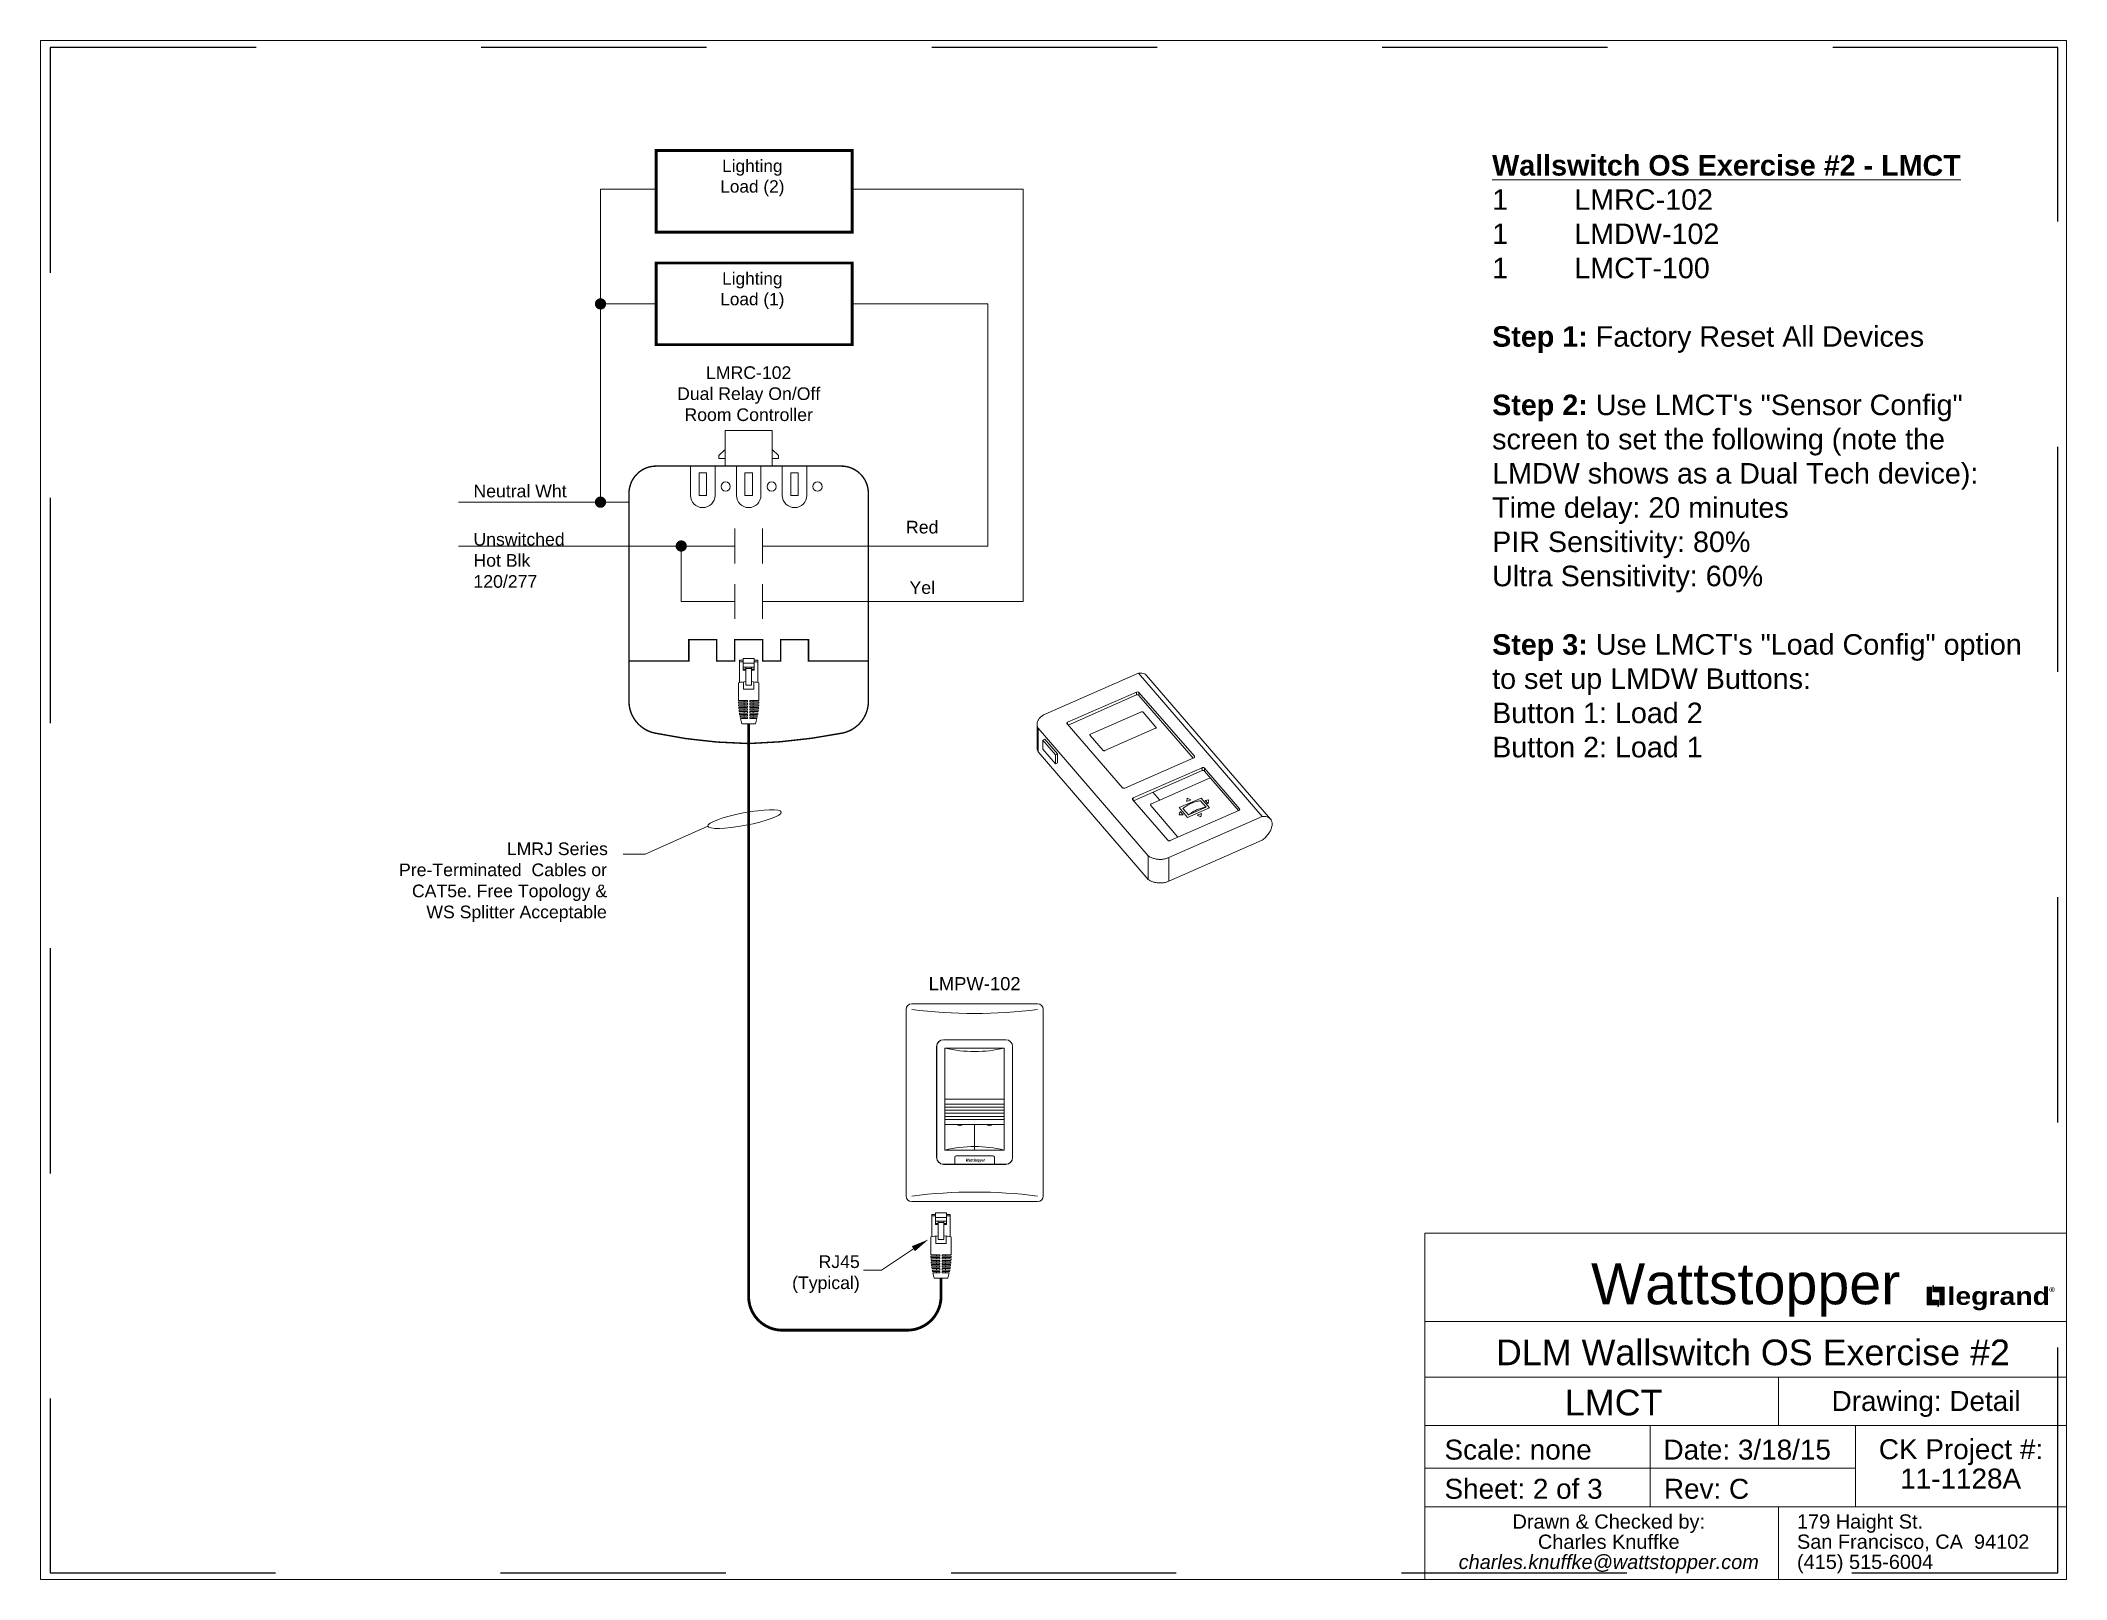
# Paper-space layout 'WallOS E2' of a CAD drawing. Header units: inches. Extents: x 6.51 to 16.38, y 0.58 to 8.08.
# The model-space entities are those that its viewports show. They can reach past a viewport. Long polylines and large blocks are cut down to what shows.
import ezdxf
from ezdxf.enums import TextEntityAlignment as Align

# ---------------------------------------------------------------- set-up
doc = ezdxf.new("R2010")
doc.units = ezdxf.units.IN
doc.header["$MEASUREMENT"] = 0
doc.linetypes.add('Demo', pattern=[0.5, 0.25, -0.25])
doc.linetypes.add('HIDDEN2', pattern=[0.1875, 0.125, -0.0625])
doc.layers.get('0').update_dxf_attribs({"lineweight": 5})
doc.layers.add('PS Borders', color=40, linetype='Demo', lineweight=5, plot=False)
for name, color, linetype, lineweight in [('Title Block', 7, 'Continuous', 5), ('Viewport', 7, 'Continuous', 5), ('WS', 3, 'Continuous', 5), ('WS_DETAIL', 7, 'Continuous', 5), ('WS_LineVoltage', 1, 'Continuous', 5)]:
    doc.layers.add(name, color=color, linetype=linetype, lineweight=lineweight)
doc.styles.add('ARIAL', font='arial.ttf')
doc.styles.add('Legrand', font='ariblk.ttf', dxfattribs={"height": 0.1875})

# ---------------------------------------------------------------- blocks, each defined once
blk = doc.blocks.new('Title_Knuffke')
h = blk.add_hatch(color=256)
h.dxf.hatch_style = 1
h.paths.add_polyline_path([(-0.6787, 1.3372), (-0.6317, 1.3372), (-0.6317, 1.3606), (-0.657, 1.3606), (-0.657, 1.4242), (-0.6787, 1.4242)])
h.paths.add_polyline_path([(-0.6228, 1.361), (-0.6259, 1.361), (-0.6259, 1.3301), (-0.6228, 1.3301)])
h.paths.add_polyline_path([(-0.6513, 1.4008), (-0.6481, 1.4008), (-0.6481, 1.4316), (-0.6513, 1.4316)])
h.paths.add_polyline_path([(-0.617, 1.4011), (-0.617, 1.3376), (-0.5953, 1.3376), (-0.5953, 1.4245), (-0.6424, 1.4245), (-0.6424, 1.4011)])
for points in [[(-0.657, 1.3606), (-0.6317, 1.3606), (-0.6317, 1.3372), (-0.6787, 1.3372), (-0.6787, 1.4242), (-0.657, 1.4242)], [(-0.6481, 1.4008), (-0.6513, 1.4008), (-0.6513, 1.4316), (-0.6481, 1.4316)], [(-0.617, 1.4011), (-0.6424, 1.4011), (-0.6424, 1.4245), (-0.5953, 1.4245), (-0.5953, 1.3376), (-0.617, 1.3376)], [(-0.6259, 1.361), (-0.6228, 1.361), (-0.6228, 1.3301), (-0.6259, 1.3301)]]:
    blk.add_lwpolyline(points, close=True)
at = {"layer": 'Title Block', "color": 7, "linetype": 'Continuous'}
for p, q in [((-3.125, 0), (-3.125, 1.6875)), ((-3.125, 1.6875), (0, 1.6875)), ((0, 1.6875), (0, 0)), ((-3.125, 1.257), (0, 1.257)), ((-3.125, 0.9861), (0, 0.9861)), ((-1.4028, 0.75), (-1.4028, 0.9861)), ((-3.125, 0.75), (0, 0.75)), ((-2.0278, 0.3542), (-2.0278, 0.75)), ((-1.0278, 0.3542), (-1.0278, 0.75)), ((-1.0278, 0.5417), (-3.125, 0.5417)), ((0, 0.3542), (-3.125, 0.3542)), ((-1.4028, 0), (-1.4028, 0.3542)), ((0, 0), (-3.125, 0))]:
    blk.add_line(p, q, dxfattribs=at)
at = {"style": 'Legrand'}
blk.add_text('legrand', height=0.08643, dxfattribs=at).set_placement((-0.5795, 1.381), align=Align.MIDDLE_LEFT)
blk.add_text('®', height=0.0235, dxfattribs=at).set_placement((-0.0839, 1.4002))
at = {"insert": (-1.5625, 1.4104), "char_height": 0.0375, "attachment_point": 5, "style": 'ARIAL'}
blk.add_mtext_dynamic_manual_height_columns('\\A2;{\\fArial|b0|i0|c0|p34;\\H5.3333x;Wattstopper}', width=0.688877, gutter_width=0.9375, heights=[0], dxfattribs=at)
at = {"layer": 'Title Block', "color": 7, "style": 'ARIAL'}
blk.add_text('CK Project #:', height=0.0972, dxfattribs=at).set_placement((-0.5139, 0.5861), align=Align.CENTER)
at = {"layer": 'Title Block', "color": 7, "char_height": 0.0694, "line_spacing_factor": 0.85, "style": 'ARIAL'}
for s, insert, width, attachment_point in [('Drawn & Checked by:\\PCharles Knuffke\\P{\\fArial|b0|i1|c0|p34;charles.knuffke@wattstopper.com}', (-2.2292, 0.317), 1.258431, 2), ('179 Haight St.\\PSan Francisco, CA  94102\\P(415) 515-6004', (-1.3124, 0.3173), 1.312364, 1)]:
    blk.add_mtext(s, dxfattribs=dict(at, insert=insert, width=width, attachment_point=attachment_point))
at = {"layer": 'Viewport', "style": 'ARIAL', "flags": 8}
for tag, height, p in [('SITE_NAME', 0.125, (-1.5271, 1.0438)), ('DRAWING_DEF', 0.125, (-2.2053, 0.7995)), ('DRAWING_TYPE', 0.0972, (-0.6836, 0.8208)), ('JOB#', 0.0972, (-0.5155, 0.443))]:
    blk.add_attdef(tag, text='', height=height, dxfattribs=at).set_placement(p, align=Align.CENTER)
for tag, p in [('SCALE', (-3.0291, 0.584)), ('DATE', (-1.9625, 0.584)), ('SHEET#', (-3.0291, 0.3931)), ('REVISION', (-1.9605, 0.3931))]:
    blk.add_attdef(tag, p, '', height=0.0972, dxfattribs=at)
blk = doc.blocks.new('A$C756910A1')
at = {"layer": 'WS_DETAIL'}
for p, q in [((0.15, 6.6), (0.15, 10.17)), ((0.15, 10.17), (0.73, 10.17)), ((0.73, 9.92), (0.15, 9.92)), ((0.73, 10.43), (0.73, 8.56)), ((0.73, 10.43), (2.51, 10.43)), ((2.51, 10.43), (2.51, 8.56)), ((3.08, 10.17), (2.51, 10.17)), ((3.08, 9.92), (2.51, 9.92)), ((3.08, 6.6), (3.08, 10.17)), ((0, 6.56), (0, 3.73)), ((2.51, 9.66), (0.73, 9.66)), ((2.51, 9.06), (0.73, 9.06)), ((0.73, 8.74), (1.17, 8.74)), ((0.73, 8.56), (1.17, 8.56)), ((0.81, 6.7), (0.81, 5.55)), ((1.17, 6.17), (1.17, 9.06)), ((1.17, 8.85), (2.06, 8.85)), ((2.06, 6.17), (2.06, 9.06)), ((2.06, 8.74), (2.51, 8.74)), ((2.51, 8.56), (2.06, 8.56)), ((2.42, 6.7), (2.42, 5.55)), ((3.23, 6.56), (3.23, 3.73)), ((0, 3.73), (1.43, 3.73)), ((0, 3.51), (1.43, 3.51)), ((0.01, 3.29), (1.43, 3.29)), ((0.81, 5.55), (2.42, 5.55)), ((0.89, 3.73), (0.89, 3.51)), ((0.89, 3.29), (0.89, 3.06)), ((1.17, 6.17), (2.06, 6.17)), ((1.43, 3.51), (1.43, 3.73)), ((1.43, 3.06), (1.43, 3.29)), ((1.8, 3.73), (3.23, 3.73)), ((1.8, 3.51), (1.8, 3.73)), ((1.8, 3.51), (3.23, 3.51)), ((1.8, 3.29), (3.23, 3.29)), ((1.8, 3.06), (1.8, 3.29)), ((2.34, 3.73), (2.34, 3.51)), ((2.34, 3.29), (2.34, 3.06)), ((0.02, 3.06), (1.43, 3.06)), ((0.03, 2.84), (1.43, 2.84)), ((0.05, 2.62), (1.43, 2.62)), ((0.07, 2.4), (1.43, 2.4)), ((0.09, 2.18), (1.43, 2.18)), ((0.12, 1.96), (1.43, 1.96)), ((0.15, 1.74), (1.43, 1.74)), ((0.18, 1.52), (1.43, 1.52)), ((0.22, 1.3), (1.43, 1.3)), ((0.26, 1.08), (1.43, 1.08)), ((0.31, 0.86), (1.43, 0.86)), ((0.89, 2.84), (0.89, 2.62)), ((0.89, 2.4), (0.89, 2.18)), ((0.89, 1.96), (0.89, 1.74)), ((0.89, 1.52), (0.89, 1.3)), ((0.89, 1.08), (0.89, 0.86)), ((1.43, 2.62), (1.43, 2.84)), ((1.43, 2.18), (1.43, 2.4)), ((1.43, 1.74), (1.43, 1.96)), ((1.43, 1.3), (1.43, 1.52)), ((1.43, 0.86), (1.43, 1.08)), ((1.8, 3.06), (3.22, 3.06)), ((1.8, 2.84), (3.2, 2.84)), ((1.8, 2.62), (1.8, 2.84)), ((1.8, 2.62), (3.19, 2.62)), ((1.8, 2.4), (3.17, 2.4)), ((1.8, 2.18), (1.8, 2.4)), ((1.8, 2.18), (3.14, 2.18)), ((1.8, 1.96), (3.12, 1.96)), ((1.8, 1.74), (1.8, 1.96)), ((1.8, 1.74), (3.09, 1.74)), ((1.8, 1.52), (3.05, 1.52)), ((1.8, 1.3), (1.8, 1.52)), ((1.8, 1.3), (3.01, 1.3)), ((1.8, 1.08), (2.97, 1.08)), ((1.8, 0.86), (1.8, 1.08)), ((1.8, 0.86), (2.92, 0.86)), ((2.34, 2.84), (2.34, 2.62)), ((2.34, 2.4), (2.34, 2.18)), ((2.34, 1.96), (2.34, 1.74)), ((2.34, 1.52), (2.34, 1.3)), ((2.34, 1.08), (2.34, 0.86)), ((2.69, 0), (0.52, 0))]:
    blk.add_line(p, q, dxfattribs=at)
for centre, radius, start, end in [((1.62, -0.58), 7.33, 93.502, 102.7411), ((1.62, -0.58), 7.33, 77.2589, 86.498), ((13.49, 3.73), 13.49, 180.937, 181.8742), ((-10.25, 3.73), 13.49, 358.1258, 359.063), ((13.49, 3.73), 13.49, 182.8119, 183.7504), ((13.49, 3.73), 13.49, 184.6899, 185.6307), ((13.49, 3.73), 13.49, 186.573, 187.5171), ((13.49, 3.73), 13.49, 188.4632, 189.4117), ((13.49, 3.73), 13.49, 190.3627, 191.3167), ((13.49, 3.73), 13.49, 192.2739, 196.0379), ((-10.25, 3.73), 13.49, 343.9621, 347.7261), ((-10.25, 3.73), 13.49, 348.6833, 349.6373), ((-10.25, 3.73), 13.49, 350.5883, 351.5368), ((-10.25, 3.73), 13.49, 352.4829, 353.427), ((-10.25, 3.73), 13.49, 354.3693, 355.3101), ((-10.25, 3.73), 13.49, 356.2496, 357.1881)]:
    blk.add_arc(centre, radius, start, end, dxfattribs=at)
blk = doc.blocks.new('RJ45')
at = {"layer": 'WS_DETAIL', "xscale": 1.117448685388325, "yscale": 1.117448685388325, "zscale": 1.117448685388325}
blk.add_blockref('A$C756910A1', (59.47, 150.68), dxfattribs=at)
blk = doc.blocks.new('A$C28216DC1')
at = {"layer": 'WS_DETAIL'}
blk.add_lwpolyline([(22.84, 8.11), (17.13, 4.27), (13.98, 4.27)], dxfattribs=at)
blk.add_solid([(23.11, 7.67), (22.56, 8.56), (25.52, 9.76)], dxfattribs=at)
at = {"layer": 'WS_DETAIL', "linetype": 'Continuous', "insert": (13.29, 3.59), "char_height": 2.25, "width": 37.309, "attachment_point": 6, "style": 'ARIAL'}
blk.add_mtext('\\pi29.81;RJ45\\P\\pi22.42;(Typical)', dxfattribs=at)
blk = doc.blocks.new('LMCT-100_i')
at = {"extrusion": (0, 0.700492, 0.71366)}
for p, q in [((-24.44, 12.57), (-4.49, 21.34)), ((21.96, -9.31), (-4.49, 21.34)), ((-2.72, 20.82), (23.73, -9.83)), ((-19.6, 10.84), (-4.88, 17.31)), ((-4.88, 16.69), (-19.52, 10.26)), ((-14.71, 8.31), (-3.84, 13.09)), ((-4.89, 17.31), (-4.89, 16.68)), ((-4.39, 17.23), (7.47, 3.58)), ((-4.39, 17.22), (-4.39, 16.6)), ((7.2, 3.17), (-4.39, 16.6)), ((-3.47, 13.03), (-0.73, 9.81)), ((-26.13, 10.41), (-26.13, 5.37)), ((-25.93, 9.59), (-25.93, 4.54)), ((-25.92, 9.59), (-2.4, -17.69)), ((-7.85, -3.15), (-19.72, 10.49)), ((-19.6, 10.84), (-19.6, 10.35)), ((-0.8, 9.56), (-11.67, 4.79)), ((-24.48, 7.23), (-24.92, 7.04)), ((-24.92, 7.04), (-22.2, 3.89)), ((-24.92, 7.04), (-24.92, 5.11)), ((-22.2, 1.96), (-24.92, 5.11)), ((-12.03, 4.85), (-14.8, 8.05)), ((-22.2, 3.89), (-21.76, 4.08)), ((-22.2, 1.96), (-22.2, 3.89)), ((-21.76, 2.15), (-22.2, 1.96)), ((-21.76, 2.15), (-21.76, 4.08)), ((7.36, 3.23), (-7.36, -3.23)), ((-5.6, -5.33), (9.12, 1.14)), ((9.12, 0.51), (-5.52, -5.91)), ((7.47, 3.58), (7.47, 3.31)), ((9.12, 1.14), (9.12, 0.51)), ((9.61, 1.05), (17.1, -7.63)), ((9.61, 1.05), (9.61, 0.43)), ((16.9, -8.02), (9.61, 0.43)), ((-1.72, -6.58), (10.88, -1.04)), ((0.07, -5.79), (-1.38, -4.1)), ((1.77, -14.36), (-5.72, -5.68)), ((-5.6, -5.33), (-5.6, -5.82)), ((3.96, -13.7), (-1.84, -6.93)), ((16.98, -7.98), (2.27, -14.44)), ((4.2, -7.4), (8.9, -5.34)), ((6, -9.49), (4.2, -7.4)), ((5.05, -8.96), (4.42, -8.23)), ((6.24, -8.97), (5.04, -7.57)), ((6, -9.49), (10.7, -7.42)), ((6.24, -8.97), (9.96, -7.33)), ((8.76, -5.94), (9.96, -7.33)), ((10.7, -7.42), (8.9, -5.34)), ((17.1, -7.63), (17.1, -7.9)), ((21.96, -9.31), (2, -18.08)), ((2, -23.12), (21.96, -14.36)), ((-2.4, -22.73), (-2.4, -17.69)), ((2, -18.08), (2, -23.12))]:
    blk.add_line(p, q, dxfattribs=at)
for p, q in [((4.42, -8.23), (4.2, -8.91)), ((5.83, -6.07), (5.93, -5.37)), ((6.71, -5.7), (5.93, -5.37)), ((9.78, -5.85), (10.48, -5.73)), ((10.4, -6.57), (10.48, -5.73)), ((5.05, -8.96), (4.2, -8.91)), ((8.87, -9.36), (8.09, -9.03)), ((8.87, -9.36), (8.97, -8.66))]:
    blk.add_line(p, q)
at = {"extrusion": (-0.310472, -0.62793, 0.71366)}
for p, q in [((6.71, -5.7), (5.83, -6.07)), ((8.97, -8.66), (8.09, -9.03))]:
    blk.add_line(p, q, dxfattribs=at)
at = {"extrusion": (-0.692921, 0.102711, 0.71366)}
blk.add_line((10.4, -6.57), (9.78, -5.85), dxfattribs=at)
for centre in [(-4.71, 16.87), (-4.71, 16.25)]:
    blk.add_arc(centre, 0.477, 48.6015, 112.129)
for points, knots in [([(-4.49, 21.34), (-4.24, 21.37), (-3.76, 21.38), (-3.16, 21.21), (-2.85, 20.98), (-2.72, 20.83), (-2.72, 20.82)], [0, 0, 0, 0, 0.1, 0.2, 0.3, 0.3044799, 0.3044799, 0.3044799, 0.3044799]), ([(-25.93, 4.54), (-26.02, 4.72), (-26.11, 5), (-26.13, 5.28), (-26.13, 5.37)], [0, 0, 0, 0, 0.1666667, 0.2459578, 0.2459578, 0.2459578, 0.2459578])]:
    blk.add_open_spline(points, degree=3, knots=knots)
for points in [[(-3.84, 13.09), (-3.82, 13.1), (-3.78, 13.11), (-3.71, 13.12), (-3.64, 13.11), (-3.57, 13.1), (-3.52, 13.07), (-3.49, 13.04), (-3.47, 13.03)], [(-24.44, 12.57), (-24.67, 12.47), (-25.09, 12.23), (-25.6, 11.79), (-25.95, 11.27), (-26.13, 10.71), (-26.14, 10.14), (-26.02, 9.77), (-25.93, 9.59)], [(-19.72, 10.49), (-19.73, 10.51), (-19.76, 10.55), (-19.77, 10.62), (-19.77, 10.69), (-19.73, 10.75), (-19.68, 10.8), (-19.63, 10.83), (-19.6, 10.84)], [(-0.73, 9.81), (-0.72, 9.8), (-0.7, 9.77), (-0.69, 9.72), (-0.69, 9.67), (-0.72, 9.62), (-0.76, 9.58), (-0.8, 9.56), (-0.82, 9.55)], [(-14.8, 8.05), (-14.81, 8.07), (-14.83, 8.1), (-14.84, 8.15), (-14.83, 8.2), (-14.81, 8.24), (-14.77, 8.28), (-14.73, 8.3), (-14.71, 8.31)], [(-11.67, 4.79), (-11.69, 4.78), (-11.73, 4.76), (-11.8, 4.75), (-11.87, 4.76), (-11.93, 4.78), (-11.99, 4.81), (-12.02, 4.83), (-12.03, 4.85)], [(7.47, 3.58), (7.49, 3.56), (7.51, 3.52), (7.53, 3.46), (7.52, 3.39), (7.48, 3.32), (7.43, 3.27), (7.38, 3.24), (7.35, 3.23)], [(9.12, 1.14), (9.14, 1.15), (9.2, 1.17), (9.3, 1.18), (9.39, 1.17), (9.48, 1.15), (9.56, 1.11), (9.6, 1.07), (9.61, 1.05)], [(9.61, 0.43), (9.6, 0.45), (9.56, 0.48), (9.48, 0.52), (9.39, 0.55), (9.3, 0.56), (9.2, 0.54), (9.14, 0.53), (9.12, 0.51)], [(-7.36, -3.23), (-7.38, -3.24), (-7.44, -3.26), (-7.54, -3.27), (-7.63, -3.27), (-7.72, -3.24), (-7.8, -3.2), (-7.84, -3.17), (-7.85, -3.15)], [(-5.72, -5.68), (-5.73, -5.66), (-5.76, -5.62), (-5.77, -5.56), (-5.76, -5.49), (-5.73, -5.42), (-5.67, -5.37), (-5.62, -5.34), (-5.6, -5.33)], [(-1.84, -6.93), (-1.85, -6.91), (-1.88, -6.87), (-1.89, -6.8), (-1.88, -6.74), (-1.85, -6.67), (-1.8, -6.62), (-1.75, -6.59), (-1.72, -6.58)], [(5.04, -7.57), (5.33, -7.34), (5.94, -6.91), (6.9, -6.4), (7.85, -6.06), (8.47, -5.96), (8.76, -5.94)], [(9.96, -7.33), (9.67, -7.35), (9.06, -7.46), (8.1, -7.8), (7.14, -8.3), (6.53, -8.73), (6.24, -8.97)], [(17.1, -7.63), (17.12, -7.65), (17.14, -7.69), (17.16, -7.75), (17.15, -7.82), (17.11, -7.88), (17.06, -7.94), (17.01, -7.97), (16.98, -7.98)], [(21.96, -14.36), (22.21, -14.17), (22.68, -13.76), (23.28, -13.06), (23.74, -12.32), (24.02, -11.58), (24.12, -10.88), (24.02, -10.27), (23.74, -9.78), (23.28, -9.44), (22.68, -9.27), (22.21, -9.28), (21.96, -9.31)], [(2.27, -14.44), (2.24, -14.46), (2.18, -14.48), (2.09, -14.49), (1.99, -14.48), (1.9, -14.45), (1.83, -14.42), (1.79, -14.38), (1.77, -14.36)], [(-2.4, -17.69), (-2.22, -17.83), (-1.8, -18.07), (-1.08, -18.32), (-0.3, -18.46), (0.5, -18.47), (1.29, -18.34), (1.78, -18.18), (2, -18.08)], [(2, -23.12), (1.78, -23.22), (1.29, -23.39), (0.5, -23.51), (-0.3, -23.5), (-1.08, -23.37), (-1.8, -23.11), (-2.22, -22.87), (-2.4, -22.73)]]:
    blk.add_open_spline(points, degree=3)
at = {"layer": 'WS_DETAIL', "extrusion": (0, 0.700492, 0.71366)}
blk.add_line((-25.93, 4.54), (-2.4, -22.73), dxfattribs=at)
at = {"layer": 'WS_DETAIL'}
blk.add_line((-24.48, 7.23), (-21.76, 4.08), dxfattribs=at)
blk = doc.blocks.new('WallPlate1Gang')
for p, q in [((-11.72, 0.96), (-11.72, 32.87)), ((-10.76, 33.83), (10.76, 33.83)), ((11.72, 32.87), (11.72, 0.96)), ((-6.49, 26.51), (-6.49, 7.57)), ((-5.31, 27.69), (5.31, 27.69)), ((6.49, 26.51), (6.49, 7.57)), ((5.31, 6.39), (-5.31, 6.39)), ((-10.76, 0), (10.76, 0))]:
    blk.add_line(p, q)
for centre, radius, start, end in [((-10.76, 32.87), 0.96, 90, 180), ((0, 117.5), 85.31, 262.7571, 277.2429), ((10.76, 32.87), 0.96, 0, 90), ((-5.31, 26.51), 1.18, 90, 180), ((5.31, 26.51), 1.18, 0, 90), ((-5.31, 7.57), 1.18, 180, 270), ((5.31, 7.57), 1.18, 270, 0), ((-10.76, 0.96), 0.96, 180, 270), ((0, -83.67), 85.31, 82.7571, 97.2429), ((10.76, 0.96), 0.96, 270, 0)]:
    blk.add_arc(centre, radius, start, end)
blk = doc.blocks.new('*U137')
blk.add_blockref('WallPlate1Gang', (0, -0.01))
blk = doc.blocks.new('*U255')
h = blk.add_hatch(color=256)
edge = h.paths.add_edge_path()
edge.add_spline(control_points=[(-1.17, 0.72), (-1.17, 0.67), (-1.18, 0.61), (-1.19, 0.54), (-1.19, 0.54), (-1.19, 0.54), (-1.19, 0.54), (-1.18, 0.56), (-1.18, 0.57), (-1.18, 0.58), (-1.16, 0.62), (-1.15, 0.66), (-1.14, 0.7), (-1.14, 0.7), (-1.05, 0.97), (-1.05, 0.97), (-1.05, 0.97), (-0.95, 0.97), (-0.95, 0.97), (-0.95, 0.97), (-1.14, 0.48), (-1.14, 0.48), (-1.14, 0.48), (-1.25, 0.48), (-1.25, 0.48), (-1.25, 0.48), (-1.25, 0.67), (-1.25, 0.67), (-1.25, 0.72), (-1.24, 0.78), (-1.23, 0.83), (-1.23, 0.83), (-1.24, 0.83), (-1.24, 0.83), (-1.25, 0.78), (-1.27, 0.72), (-1.29, 0.67), (-1.29, 0.67), (-1.36, 0.48), (-1.36, 0.48), (-1.36, 0.48), (-1.47, 0.48), (-1.47, 0.48), (-1.47, 0.48), (-1.46, 0.97), (-1.46, 0.97), (-1.46, 0.97), (-1.36, 0.97), (-1.36, 0.97), (-1.36, 0.97), (-1.38, 0.7), (-1.38, 0.7), (-1.38, 0.66), (-1.39, 0.62), (-1.39, 0.58), (-1.39, 0.57), (-1.39, 0.56), (-1.4, 0.54), (-1.4, 0.54), (-1.4, 0.54), (-1.4, 0.54), (-1.38, 0.61), (-1.36, 0.67), (-1.34, 0.72), (-1.34, 0.72), (-1.24, 0.97), (-1.24, 0.97), (-1.24, 0.97), (-1.17, 0.97), (-1.17, 0.97), (-1.17, 0.97), (-1.17, 0.72), (-1.17, 0.72)], knot_values=[0, 0, 0, 0, 1, 1, 1, 2, 2, 2, 3, 3, 3, 4, 4, 4, 5, 5, 5, 6, 6, 6, 7, 7, 7, 8, 8, 8, 9, 9, 9, 10, 10, 10, 11, 11, 11, 12, 12, 12, 13, 13, 13, 14, 14, 14, 15, 15, 15, 16, 16, 16, 17, 17, 17, 18, 18, 18, 19, 19, 19, 20, 20, 20, 21, 21, 21, 22, 22, 22, 23, 23, 23, 24, 24, 24, 24], degree=3, periodic=0)
h = blk.add_hatch(color=256)
edge = h.paths.add_edge_path()
edge.add_spline(control_points=[(-0.77, 0.48), (-0.77, 0.5), (-0.77, 0.52), (-0.76, 0.53), (-0.76, 0.53), (-0.72, 0.75), (-0.72, 0.75), (-0.71, 0.8), (-0.7, 0.85), (-0.82, 0.85), (-0.92, 0.85), (-0.95, 0.81), (-0.97, 0.74), (-0.97, 0.74), (-0.89, 0.74), (-0.89, 0.74), (-0.88, 0.77), (-0.87, 0.79), (-0.83, 0.79), (-0.81, 0.79), (-0.8, 0.79), (-0.8, 0.77), (-0.8, 0.74), (-0.81, 0.73), (-0.85, 0.71), (-0.92, 0.68), (-0.99, 0.67), (-1, 0.58), (-1.02, 0.51), (-1, 0.47), (-0.93, 0.47), (-0.9, 0.47), (-0.87, 0.49), (-0.85, 0.52), (-0.85, 0.52), (-0.84, 0.52), (-0.84, 0.52), (-0.85, 0.51), (-0.85, 0.49), (-0.85, 0.48), (-0.85, 0.48), (-0.77, 0.48), (-0.77, 0.48)], knot_values=[0, 0, 0, 0, 1, 1, 1, 2, 2, 2, 3, 3, 3, 4, 4, 4, 5, 5, 5, 6, 6, 6, 7, 7, 7, 8, 8, 8, 9, 9, 9, 10, 10, 10, 11, 11, 11, 12, 12, 12, 13, 13, 13, 14, 14, 14, 14], degree=3, periodic=0)
edge = h.paths.add_edge_path()
edge.add_spline(control_points=[(-0.83, 0.63), (-0.84, 0.6), (-0.84, 0.54), (-0.89, 0.54), (-0.92, 0.54), (-0.93, 0.56), (-0.92, 0.58), (-0.92, 0.6), (-0.91, 0.62), (-0.9, 0.63), (-0.87, 0.65), (-0.84, 0.66), (-0.82, 0.67), (-0.82, 0.67), (-0.83, 0.63), (-0.83, 0.63)], knot_values=[0, 0, 0, 0, 1, 1, 1, 2, 2, 2, 3, 3, 3, 4, 4, 4, 5, 5, 5, 5], degree=3, periodic=0)
h = blk.add_hatch(color=256)
edge = h.paths.add_edge_path()
edge.add_spline(control_points=[(-0.57, 0.48), (-0.62, 0.48), (-0.69, 0.47), (-0.68, 0.54), (-0.68, 0.54), (-0.63, 0.78), (-0.63, 0.78), (-0.63, 0.78), (-0.66, 0.78), (-0.66, 0.78), (-0.66, 0.78), (-0.65, 0.85), (-0.65, 0.85), (-0.65, 0.85), (-0.61, 0.85), (-0.61, 0.85), (-0.61, 0.85), (-0.59, 0.94), (-0.59, 0.94), (-0.59, 0.94), (-0.51, 0.94), (-0.51, 0.94), (-0.51, 0.94), (-0.53, 0.85), (-0.53, 0.85), (-0.53, 0.85), (-0.5, 0.85), (-0.5, 0.85), (-0.5, 0.85), (-0.51, 0.78), (-0.51, 0.78), (-0.51, 0.78), (-0.54, 0.78), (-0.54, 0.78), (-0.54, 0.78), (-0.59, 0.56), (-0.59, 0.56), (-0.59, 0.54), (-0.57, 0.55), (-0.56, 0.55), (-0.56, 0.55), (-0.57, 0.48), (-0.57, 0.48)], knot_values=[0, 0, 0, 0, 1, 1, 1, 2, 2, 2, 3, 3, 3, 4, 4, 4, 5, 5, 5, 6, 6, 6, 7, 7, 7, 8, 8, 8, 9, 9, 9, 10, 10, 10, 11, 11, 11, 12, 12, 12, 13, 13, 13, 14, 14, 14, 14], degree=3, periodic=0)
h = blk.add_hatch(color=256)
edge = h.paths.add_edge_path()
edge.add_spline(control_points=[(-0.4, 0.48), (-0.45, 0.48), (-0.52, 0.47), (-0.5, 0.54), (-0.5, 0.54), (-0.45, 0.78), (-0.45, 0.78), (-0.45, 0.78), (-0.49, 0.78), (-0.49, 0.78), (-0.49, 0.78), (-0.47, 0.85), (-0.47, 0.85), (-0.47, 0.85), (-0.44, 0.85), (-0.44, 0.85), (-0.44, 0.85), (-0.42, 0.94), (-0.42, 0.94), (-0.42, 0.94), (-0.33, 0.94), (-0.33, 0.94), (-0.33, 0.94), (-0.36, 0.85), (-0.36, 0.85), (-0.36, 0.85), (-0.32, 0.85), (-0.32, 0.85), (-0.32, 0.85), (-0.33, 0.78), (-0.33, 0.78), (-0.33, 0.78), (-0.37, 0.78), (-0.37, 0.78), (-0.37, 0.78), (-0.42, 0.56), (-0.42, 0.56), (-0.42, 0.54), (-0.39, 0.55), (-0.38, 0.55), (-0.38, 0.55), (-0.4, 0.48), (-0.4, 0.48)], knot_values=[0, 0, 0, 0, 1, 1, 1, 2, 2, 2, 3, 3, 3, 4, 4, 4, 5, 5, 5, 6, 6, 6, 7, 7, 7, 8, 8, 8, 9, 9, 9, 10, 10, 10, 11, 11, 11, 12, 12, 12, 13, 13, 13, 14, 14, 14, 14], degree=3, periodic=0)
h = blk.add_hatch(color=256)
edge = h.paths.add_edge_path()
edge.add_spline(control_points=[(0, 0.82), (0.01, 0.86), (0.02, 0.9), (-0.03, 0.9), (-0.06, 0.9), (-0.08, 0.89), (-0.09, 0.86), (-0.1, 0.82), (-0.08, 0.81), (-0.05, 0.79), (-0.03, 0.77), (0.02, 0.74), (0.04, 0.71), (0.06, 0.68), (0.07, 0.65), (0.06, 0.61), (0.04, 0.52), (-0.03, 0.47), (-0.12, 0.47), (-0.23, 0.47), (-0.25, 0.53), (-0.23, 0.62), (-0.23, 0.62), (-0.23, 0.65), (-0.23, 0.65), (-0.23, 0.65), (-0.14, 0.65), (-0.14, 0.65), (-0.14, 0.65), (-0.14, 0.63), (-0.14, 0.63), (-0.16, 0.58), (-0.15, 0.54), (-0.1, 0.54), (-0.07, 0.54), (-0.04, 0.56), (-0.04, 0.6), (-0.03, 0.63), (-0.04, 0.65), (-0.06, 0.66), (-0.1, 0.7), (-0.15, 0.73), (-0.18, 0.78), (-0.19, 0.8), (-0.19, 0.82), (-0.18, 0.85), (-0.17, 0.93), (-0.11, 0.98), (-0.02, 0.98), (0.13, 0.98), (0.1, 0.87), (0.09, 0.82), (0.09, 0.82), (0, 0.82), (0, 0.82)], knot_values=[0, 0, 0, 0, 1, 1, 1, 2, 2, 2, 3, 3, 3, 4, 4, 4, 5, 5, 5, 6, 6, 6, 7, 7, 7, 8, 8, 8, 9, 9, 9, 10, 10, 10, 11, 11, 11, 12, 12, 12, 13, 13, 13, 14, 14, 14, 15, 15, 15, 16, 16, 16, 17, 17, 17, 18, 18, 18, 18], degree=3, periodic=0)
h = blk.add_hatch(color=256)
edge = h.paths.add_edge_path(flags=16)
edge.add_spline(control_points=[(0.22, 0.48), (0.17, 0.48), (0.1, 0.47), (0.11, 0.54), (0.11, 0.54), (0.17, 0.78), (0.17, 0.78), (0.17, 0.78), (0.13, 0.78), (0.13, 0.78), (0.13, 0.78), (0.14, 0.85), (0.14, 0.85), (0.14, 0.85), (0.18, 0.85), (0.18, 0.85), (0.18, 0.85), (0.2, 0.94), (0.2, 0.94), (0.2, 0.94), (0.28, 0.94), (0.28, 0.94), (0.28, 0.94), (0.26, 0.85), (0.26, 0.85), (0.26, 0.85), (0.3, 0.85), (0.3, 0.85), (0.3, 0.85), (0.28, 0.78), (0.28, 0.78), (0.28, 0.78), (0.25, 0.78), (0.25, 0.78), (0.25, 0.78), (0.2, 0.56), (0.2, 0.56), (0.2, 0.54), (0.22, 0.55), (0.23, 0.55), (0.23, 0.55), (0.22, 0.48), (0.22, 0.48)], knot_values=[0, 0, 0, 0, 1, 1, 1, 2, 2, 2, 3, 3, 3, 4, 4, 4, 5, 5, 5, 6, 6, 6, 7, 7, 7, 8, 8, 8, 9, 9, 9, 10, 10, 10, 11, 11, 11, 12, 12, 12, 13, 13, 13, 14, 14, 14, 14], degree=3, periodic=0)
h = blk.add_hatch(color=256)
edge = h.paths.add_edge_path(flags=16)
edge.add_spline(control_points=[(0.39, 0.47), (0.5, 0.47), (0.53, 0.53), (0.56, 0.65), (0.58, 0.78), (0.6, 0.85), (0.47, 0.85), (0.35, 0.85), (0.33, 0.78), (0.3, 0.65), (0.28, 0.53), (0.28, 0.47), (0.39, 0.47)], knot_values=[0, 0, 0, 0, 1, 1, 1, 2, 2, 2, 3, 3, 3, 4, 4, 4, 4], degree=3, periodic=0)
edge = h.paths.add_edge_path(flags=16)
edge.add_spline(control_points=[(0.4, 0.72), (0.41, 0.76), (0.42, 0.79), (0.46, 0.79), (0.5, 0.79), (0.49, 0.76), (0.49, 0.72), (0.49, 0.72), (0.46, 0.6), (0.46, 0.6), (0.45, 0.56), (0.44, 0.54), (0.41, 0.54), (0.37, 0.54), (0.37, 0.56), (0.38, 0.6), (0.38, 0.6), (0.4, 0.72), (0.4, 0.72)], knot_values=[0, 0, 0, 0, 1, 1, 1, 2, 2, 2, 3, 3, 3, 4, 4, 4, 5, 5, 5, 6, 6, 6, 6], degree=3, periodic=0)
h = blk.add_hatch(color=256)
edge = h.paths.add_edge_path(flags=16)
edge.add_spline(control_points=[(0.75, 0.85), (0.75, 0.85), (0.66, 0.85), (0.66, 0.85), (0.66, 0.85), (0.56, 0.36), (0.56, 0.36), (0.56, 0.36), (0.64, 0.36), (0.64, 0.36), (0.64, 0.36), (0.67, 0.52), (0.67, 0.52), (0.67, 0.52), (0.68, 0.52), (0.68, 0.52), (0.69, 0.48), (0.71, 0.48), (0.74, 0.47), (0.81, 0.47), (0.84, 0.54), (0.85, 0.59), (0.85, 0.59), (0.88, 0.73), (0.88, 0.73), (0.9, 0.82), (0.88, 0.85), (0.82, 0.85), (0.79, 0.86), (0.76, 0.84), (0.74, 0.81), (0.74, 0.81), (0.74, 0.81), (0.74, 0.81), (0.74, 0.81), (0.75, 0.85), (0.75, 0.85)], knot_values=[0, 0, 0, 0, 1, 1, 1, 2, 2, 2, 3, 3, 3, 4, 4, 4, 5, 5, 5, 6, 6, 6, 7, 7, 7, 8, 8, 8, 9, 9, 9, 10, 10, 10, 11, 11, 11, 12, 12, 12, 12], degree=3, periodic=0)
edge = h.paths.add_edge_path(flags=16)
edge.add_spline(control_points=[(0.72, 0.71), (0.72, 0.74), (0.74, 0.79), (0.78, 0.79), (0.81, 0.79), (0.8, 0.76), (0.8, 0.72), (0.8, 0.72), (0.77, 0.6), (0.77, 0.6), (0.76, 0.57), (0.75, 0.54), (0.72, 0.54), (0.7, 0.54), (0.69, 0.56), (0.7, 0.6), (0.7, 0.6), (0.72, 0.71), (0.72, 0.71)], knot_values=[0, 0, 0, 0, 1, 1, 1, 2, 2, 2, 3, 3, 3, 4, 4, 4, 5, 5, 5, 6, 6, 6, 6], degree=3, periodic=0)
h = blk.add_hatch(color=256)
edge = h.paths.add_edge_path(flags=16)
edge.add_spline(control_points=[(1.06, 0.85), (1.06, 0.85), (0.98, 0.85), (0.98, 0.85), (0.98, 0.85), (0.88, 0.36), (0.88, 0.36), (0.88, 0.36), (0.96, 0.36), (0.96, 0.36), (0.96, 0.36), (0.99, 0.52), (0.99, 0.52), (0.99, 0.52), (0.99, 0.52), (0.99, 0.52), (1.01, 0.48), (1.03, 0.48), (1.06, 0.47), (1.13, 0.47), (1.16, 0.54), (1.17, 0.59), (1.17, 0.59), (1.2, 0.73), (1.2, 0.73), (1.22, 0.82), (1.19, 0.85), (1.14, 0.85), (1.11, 0.86), (1.08, 0.84), (1.06, 0.81), (1.06, 0.81), (1.06, 0.81), (1.06, 0.81), (1.06, 0.81), (1.06, 0.85), (1.06, 0.85)], knot_values=[0, 0, 0, 0, 1, 1, 1, 2, 2, 2, 3, 3, 3, 4, 4, 4, 5, 5, 5, 6, 6, 6, 7, 7, 7, 8, 8, 8, 9, 9, 9, 10, 10, 10, 11, 11, 11, 12, 12, 12, 12], degree=3, periodic=0)
edge = h.paths.add_edge_path(flags=16)
edge.add_spline(control_points=[(1.04, 0.71), (1.04, 0.74), (1.05, 0.79), (1.09, 0.79), (1.13, 0.79), (1.12, 0.76), (1.12, 0.72), (1.12, 0.72), (1.09, 0.6), (1.09, 0.6), (1.08, 0.57), (1.07, 0.54), (1.04, 0.54), (1.01, 0.54), (1, 0.56), (1.01, 0.6), (1.01, 0.6), (1.04, 0.71), (1.04, 0.71)], knot_values=[0, 0, 0, 0, 1, 1, 1, 2, 2, 2, 3, 3, 3, 4, 4, 4, 5, 5, 5, 6, 6, 6, 6], degree=3, periodic=0)
h = blk.add_hatch(color=256)
edge = h.paths.add_edge_path(flags=16)
edge.add_spline(control_points=[(1.25, 0.63), (1.22, 0.52), (1.25, 0.47), (1.35, 0.47), (1.43, 0.47), (1.48, 0.53), (1.49, 0.61), (1.49, 0.61), (1.41, 0.61), (1.41, 0.61), (1.4, 0.56), (1.39, 0.54), (1.36, 0.54), (1.33, 0.54), (1.31, 0.55), (1.32, 0.59), (1.32, 0.59), (1.34, 0.65), (1.34, 0.65), (1.34, 0.65), (1.5, 0.65), (1.5, 0.65), (1.5, 0.65), (1.51, 0.7), (1.51, 0.7), (1.53, 0.79), (1.53, 0.85), (1.42, 0.85), (1.34, 0.85), (1.28, 0.81), (1.27, 0.72), (1.27, 0.72), (1.25, 0.63), (1.25, 0.63)], knot_values=[0, 0, 0, 0, 1, 1, 1, 2, 2, 2, 3, 3, 3, 4, 4, 4, 5, 5, 5, 6, 6, 6, 7, 7, 7, 8, 8, 8, 9, 9, 9, 10, 10, 10, 11, 11, 11, 11], degree=3, periodic=0)
edge = h.paths.add_edge_path()
edge.add_spline(control_points=[(1.35, 0.71), (1.35, 0.71), (1.35, 0.73), (1.35, 0.73), (1.36, 0.76), (1.36, 0.79), (1.41, 0.79), (1.44, 0.79), (1.45, 0.78), (1.44, 0.74), (1.44, 0.74), (1.43, 0.71), (1.43, 0.71), (1.43, 0.71), (1.35, 0.71), (1.35, 0.71)], knot_values=[0, 0, 0, 0, 1, 1, 1, 2, 2, 2, 3, 3, 3, 4, 4, 4, 5, 5, 5, 5], degree=3, periodic=0)
h = blk.add_hatch(color=256)
edge = h.paths.add_edge_path()
edge.add_spline(control_points=[(1.68, 0.78), (1.68, 0.78), (1.68, 0.78), (1.68, 0.78), (1.7, 0.81), (1.71, 0.82), (1.73, 0.83), (1.76, 0.85), (1.77, 0.85), (1.78, 0.85), (1.78, 0.85), (1.76, 0.75), (1.76, 0.75), (1.72, 0.76), (1.68, 0.75), (1.67, 0.69), (1.67, 0.69), (1.62, 0.48), (1.62, 0.48), (1.62, 0.48), (1.54, 0.48), (1.54, 0.48), (1.54, 0.48), (1.62, 0.85), (1.62, 0.85), (1.62, 0.85), (1.7, 0.85), (1.7, 0.85), (1.7, 0.85), (1.68, 0.78), (1.68, 0.78)], knot_values=[0, 0, 0, 0, 1, 1, 1, 2, 2, 2, 3, 3, 3, 4, 4, 4, 5, 5, 5, 6, 6, 6, 7, 7, 7, 8, 8, 8, 9, 9, 9, 10, 10, 10, 10], degree=3, periodic=0)
for p, q in [((-5.32, 21.31), (5.32, 21.31)), ((-6.5, 20.13), (-6.5, 1.18)), ((-5.07, 2.44), (-5.07, 19.89)), ((-5.07, 19.89), (5.07, 19.89)), ((5.07, 19.89), (5.07, 2.44)), ((6.5, 20.13), (6.5, 1.18)), ((-5.07, 11.16), (5.07, 11.16)), ((-5.07, 10.28), (5.07, 10.28)), ((-5.07, 9.77), (5.07, 9.77)), ((-5.07, 9.24), (5.07, 9.24)), ((-5.07, 8.73), (5.07, 8.73)), ((-5.07, 8.2), (5.07, 8.2)), ((-5.07, 7.69), (5.07, 7.69)), ((-5.07, 6.8), (5.07, 6.8)), ((-2.87, 6.8), (-2.87, 6.7)), ((-2.2, 6.8), (-2.2, 6.7)), ((0, 6.8), (0, 2.44)), ((2.2, 6.8), (2.2, 6.7)), ((2.87, 6.8), (2.87, 6.7)), ((5.32, 0), (-5.32, 0)), ((5.07, 2.44), (-5.07, 2.44)), ((-3.38, 1.24), (-3.38, 0)), ((3.14, 1.48), (-3.14, 1.48)), ((3.38, 1.24), (3.38, 0))]:
    blk.add_line(p, q)
for centre, radius, start, end in [((-5.32, 20.13), 1.18, 90, 180), ((5.32, 20.13), 1.18, 0, 90), ((0, 41.25), 21.96, 256.6482, 283.3518), ((-2.54, 7.24), 0.639, 238.6629, 301.3371), ((2.54, 7.24), 0.639, 238.6629, 301.3371), ((-5.32, 1.18), 1.18, 180, 270), ((0, -18.92), 21.96, 76.6482, 103.3518), ((-3.14, 1.24), 0.239, 90, 180), ((3.14, 1.24), 0.239, 0, 90), ((5.32, 1.18), 1.18, 270, 0)]:
    blk.add_arc(centre, radius, start, end)
at = {"insert": (0, 32.02), "char_height": 2.25, "width": 18.0225, "attachment_point": 2, "style": 'ARIAL'}
blk.add_mtext('LMPW-102', dxfattribs=at)

msp = doc.modelspace()

# ---------------------------------------------------------------- linework, layer by layer
for p, q in [((113.05, -12.742), (113.05, -13.502)), ((114.057, -12.742), (113.05, -12.742)), ((114.057, -12.742), (114.057, -13.502)), ((113.05, -13.15), (112.917, -13.273)), ((112.917, -13.273), (112.917, -13.342)), ((112.917, -13.342), (113.05, -13.342)), ((114.057, -13.15), (114.191, -13.273)), ((114.191, -13.342), (114.057, -13.342)), ((114.191, -13.273), (114.191, -13.342)), ((112.311, -13.502), (112.311, -14.127)), ((112.835, -14.127), (112.835, -13.502)), ((113.292, -14.127), (113.292, -13.502)), ((113.816, -13.502), (113.816, -14.127)), ((114.273, -14.127), (114.273, -13.502)), ((114.796, -13.502), (114.796, -14.127)), ((113.256, -14.838), (113.256, -15.583)), ((113.257, -14.838), (113.257, -15.583)), ((113.85, -14.838), (113.85, -15.583)), ((113.851, -14.838), (113.851, -15.583)), ((113.256, -16.023), (113.256, -16.769)), ((113.257, -16.023), (113.257, -16.769)), ((113.85, -16.023), (113.85, -16.769)), ((113.851, -16.023), (113.851, -16.769)), ((111.339, -21.796), (110.873, -21.796))]:
    msp.add_line(p, q)
at = {"linetype": 'Continuous'}
msp.add_line((111.339, -21.796), (112.68, -21.197), dxfattribs=at)
at = {"linetype": 'Continuous', "const_width": 0.06}
for points in [[(111.576, -8.501), (115.764, -8.501), (115.764, -6.756), (111.576, -6.756)], [(115.764, -10.908), (115.764, -9.163), (111.576, -9.163), (111.576, -10.908)]]:
    msp.add_lwpolyline(points, close=True, dxfattribs=at)
at = {"linetype": 'Continuous', "const_width": 0.03}
msp.add_lwpolyline([(113.553, -19.432, -0.048346), (111.536, -19.206, -0.329956), (110.997, -18.574), (110.997, -14.081, -0.414214), (111.575, -13.502), (115.532, -13.502, -0.414214), (116.111, -14.081), (116.111, -14.983), (116.111, -16.728), (116.111, -18.574, -0.329956), (115.571, -19.206, -0.0415), (113.553, -19.432, -0.024292)], format="xyb", dxfattribs=at)
for points in [[(112.494, -14.127), (112.652, -14.127), (112.652, -13.644), (112.494, -13.644)], [(113.474, -14.127), (113.633, -14.127), (113.633, -13.644), (113.474, -13.644)], [(114.455, -14.127), (114.614, -14.127), (114.614, -13.644), (114.455, -13.644)]]:
    msp.add_lwpolyline(points, close=True)
at = {"const_width": 0.03}
msp.add_lwpolyline([(110.997, -17.666), (112.275, -17.666), (112.275, -17.21), (112.87, -17.21), (112.87, -17.666), (113.256, -17.666), (113.256, -17.21), (113.851, -17.21), (113.851, -17.666), (114.237, -17.666), (114.237, -17.21), (114.832, -17.21), (114.832, -17.666), (116.111, -17.666)], dxfattribs=at)
for centre in [(113.063, -13.939), (114.044, -13.939), (115.025, -13.939)]:
    msp.add_circle(centre, 0.0983)
for centre in [(112.573, -14.127), (113.554, -14.127), (114.535, -14.127)]:
    msp.add_arc(centre, 0.262, 180, 0)
at = {"extrusion": (0, 0, -1)}
msp.add_ellipse((113.465, -21.047), major_axis=(-0.785, -0.15), ratio=0.168693, dxfattribs=at)
at = {"layer": 'PS Borders', "lineweight": -3}
msp.add_lwpolyline([(98.628, -37.153), (141.53, -37.153), (141.53, -4.556), (98.628, -4.556)], close=True, dxfattribs=at)
at = {"layer": 'WS', "const_width": 0.06}
msp.add_lwpolyline([(117.664, -30.858), (117.664, -31.25, -0.414214), (116.944, -31.97), (114.273, -31.97, -0.414214), (113.553, -31.25), (113.553, -19.012)], format="xyb", dxfattribs=at)
at = {"layer": 'WS_LineVoltage'}
for p, q in [((111.576, -7.581), (110.388, -7.581)), ((110.388, -7.581), (110.388, -14.273)), ((119.416, -7.581), (115.764, -7.581)), ((111.576, -10.036), (110.388, -10.036)), ((118.662, -10.036), (115.764, -10.036))]:
    msp.add_line(p, q, dxfattribs=at)
for points in [[(119.416, -7.581), (119.416, -7.581), (119.416, -16.396), (113.851, -16.396)], [(118.662, -10.036), (118.662, -10.036), (118.662, -15.21), (113.851, -15.21)], [(110.997, -14.273), (107.351, -14.273)], [(113.257, -15.21), (107.351, -15.21)], [(113.257, -16.396), (112.113, -16.396), (112.113, -15.27)]]:
    msp.add_lwpolyline(points, dxfattribs=at)
at = {"layer": 'WS_LineVoltage', "const_width": 0.12}
for points in [[(110.328, -10.036, 1), (110.448, -10.036, 1)], [(110.328, -14.273, 1), (110.448, -14.273, 1)], [(112.053, -15.21, 1), (112.173, -15.21, 1)]]:
    msp.add_lwpolyline(points, format="xyb", close=True, dxfattribs=at)

# ---------------------------------------------------------------- block references
for name, p, xscale, yscale, zscale in [('RJ45', (106.2, -37.094), 0.12, 0.12, 0.12), ('LMCT-100_i', (122.33, -20.062), 0.1, 0.1, 0.1), ('*U255', (118.382, -28.426), 0.125, 0.125, 0.125), ('*U137', (118.383, -29.222), 0.125, 0.125, 0.125), ('RJ45', (110.311, -48.94), 0.12, 0.12, 0.12), ('A$C28216DC1', (114.333, -31.203), 0.12, 0.12, 0.12)]:
    msp.add_blockref(name, p, dxfattribs=dict(xscale=xscale, yscale=yscale, zscale=zscale))

# ---------------------------------------------------------------- texts
at = {"linetype": 'HIDDEN2', "char_height": 0.26382, "width": 1.48242, "attachment_point": 2, "style": 'ARIAL'}
for s, insert in [('Lighting Load (2)', (113.632, -6.953)), ('Lighting Load (1)', (113.632, -9.361))]:
    msp.add_mtext(s, dxfattribs=dict(at, insert=insert))
at = {"insert": (113.554, -11.369), "char_height": 0.26989, "width": 5.65768, "attachment_point": 2, "style": 'ARIAL'}
msp.add_mtext('LMRC-102 \\PDual Relay On/Off \\PRoom Controller', dxfattribs=at)
at = {"linetype": 'Continuous', "char_height": 0.27, "attachment_point": 4, "style": 'ARIAL'}
for s, insert, width in [('Neutral Wht', (107.673, -14.037), 4.47708), ('Red', (116.916, -14.808), 6.16099), ('Unswitched\\PHot Blk\\P120/277', (107.673, -15.519), 6.93133), ('Yel', (116.991, -16.101), 6.16099), ('\\pi2.5495;LMRJ Series \\P\\pi0.24607;Pre-Terminated  Cables or \\P\\pi0.52178;CAT5e. Free Topology & \\P\\pi0.82916;WS Splitter Acceptable', (105.837, -22.397), 4.66626)]:
    msp.add_mtext(s, dxfattribs=dict(at, insert=insert, width=width))

psp = doc.layouts.new('WallOS E2')

# ---------------------------------------------------------------- block references
at = {"layer": 'Viewport'}
psp.add_blockref('Title_Knuffke', (16.3771, 0.583), dxfattribs=at).add_auto_attribs({'SITE_NAME': 'DLM Wallswitch OS Exercise #2', 'DRAWING_DEF': 'LMCT', 'DRAWING_TYPE': 'Drawing: Detail', 'SCALE': 'Scale: none', 'DATE': 'Date: 3/18/15', 'SHEET#': 'Sheet: 2 of 3', 'REVISION': 'Rev: C', 'JOB#': '11-1128A'})

# ---------------------------------------------------------------- texts
at = {"insert": (13.5801, 7.5217), "char_height": 0.1, "attachment_point": 1, "style": 'ARIAL'}
psp.add_mtext_dynamic_manual_height_columns('{\\fArial|b1|i0|c0|p34;\\LWallswitch OS Exercise #2 - LMCT\\P}1^ILMRC-102\\P1^ILMDW-102\\P1^ILMCT-100\\P\\P{\\fArial|b1|i0|c0|p34;Step 1:} Factory Reset All Devices\\P\\P{\\fArial|b1|i0|c0|p34;Step 2: }Use LMCT\'s "Sensor Config" screen to set the following (note the LMDW shows as a Dual Tech device):\\PTime delay: 20 minutes\\PPIR Sensitivity: 80%\\PUltra Sensitivity: 60%\\P\\P{\\fArial|b1|i0|c0|p34;Step 3:} Use LMCT\'s "Load Config" option to set up LMDW Buttons:\\PButton 1: Load 2\\PButton 2: Load 1', width=2.634869, gutter_width=0.3125, heights=[5.2003], dxfattribs=at)

# ---------------------------------------------------------------- viewports
at = {"layer": '0', "view_target_point": (854.5093, 38.0616)}
psp.add_viewport(center=(11.4438, 4.3314), size=(9.8666, 7.496784), view_center_point=(-734.4418, -58.9136), view_height=32.892539, dxfattribs=at)

doc.saveas('drawing.dxf')
